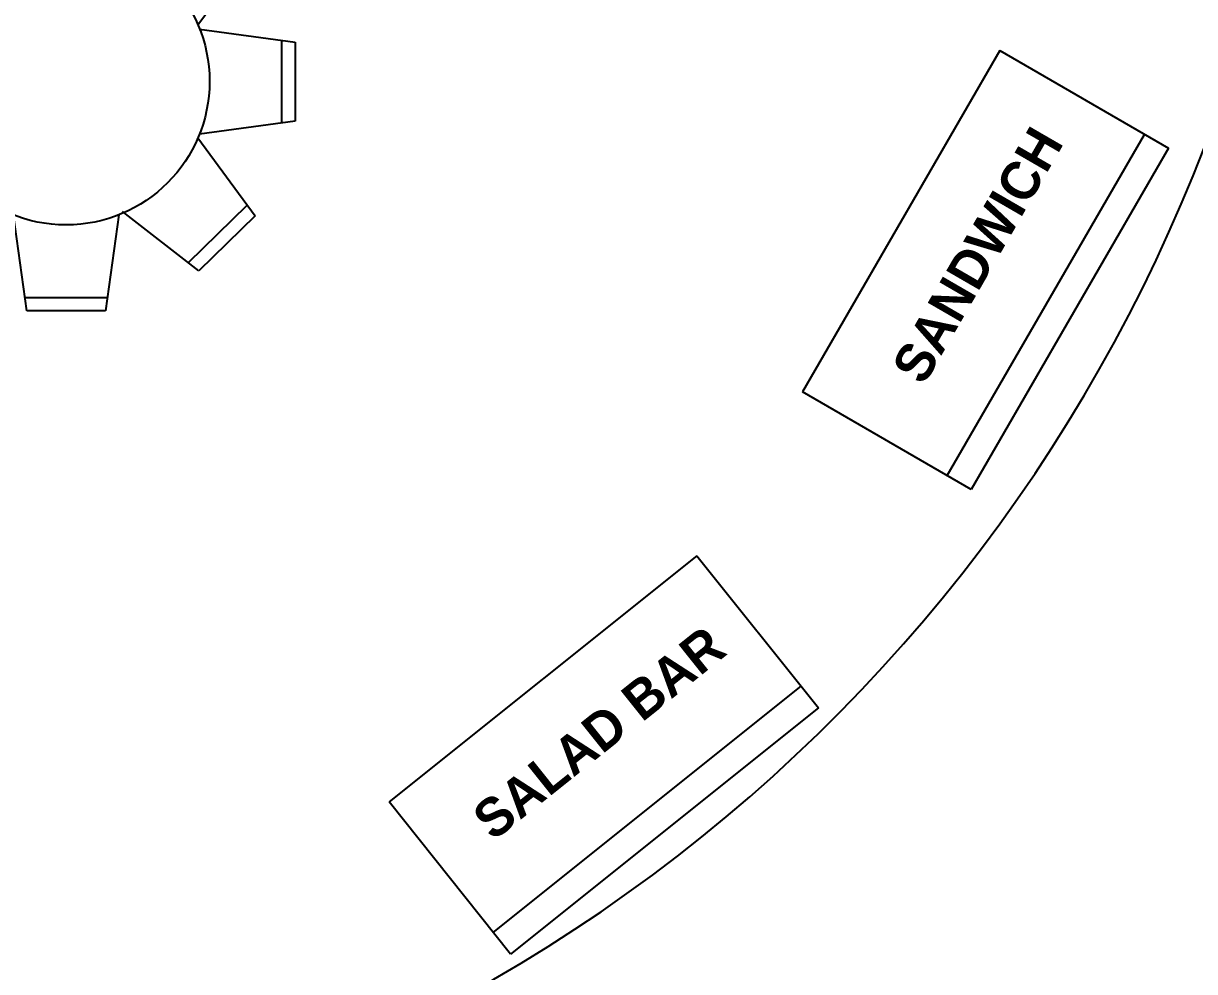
# Model space of a CAD drawing. Header units: inches. Extents: x 482566 to 494966, y -26460 to -22226.
# Drawn here: x 487766.4 to 488041.8, y -26121.7 to -25898.8 of the extents above; entities that cross this region are included whole.
import ezdxf

# ---------------------------------------------------------------- set-up
doc = ezdxf.new("R2010")
doc.units = ezdxf.units.IN
doc.header["$LTSCALE"] = 15
doc.header["$MEASUREMENT"] = 0
for name, color, linetype in [('A-GLASS', 4, 'Continuous'), ('furniture', 4, 'Continuous'), ('S_COULMN', 7, 'Continuous')]:
    doc.layers.add(name, color=color, linetype=linetype)
doc.styles.get("Standard").update_dxf_attribs({"font": ''})
doc.styles.get('Standard').set_extended_font_data('MicrogrammaSSi', bold=True)

# ---------------------------------------------------------------- blocks, each defined once
blk = doc.blocks.new('A$C15473981')
at = {"layer": 'furniture'}
for p, q in [((-0.2055, 1.198), (-0.2743, 0.698)), ((0.207, 1.198), (-0.2055, 1.198)), ((0.2757, 0.698), (0.207, 1.198)), ((-0.2141, 1.1293), (0.2155, 1.1293)), ((-0.989, 0.7018), (-0.6936, 0.9898)), ((-0.6936, 0.9898), (-0.2953, 0.6797)), ((0.6936, 0.9898), (0.2953, 0.6797)), ((0.989, 0.7018), (0.6936, 0.9898)), ((-0.6394, 0.9465), (-0.9471, 0.6466)), ((0.6394, 0.9465), (0.9471, 0.6466)), ((-0.6892, 0.2958), (-0.989, 0.7018)), ((0.6892, 0.2958), (0.989, 0.7018)), ((-0.7075, 0.249), (-1.2075, 0.1802)), ((0.6971, 0.2733), (1.1971, 0.2046)), ((-1.1387, -0.2409), (-1.1387, 0.1888)), ((1.1283, -0.2165), (1.1283, 0.2132)), ((1.1971, 0.2046), (1.1971, -0.2079)), ((-1.2075, 0.1802), (-1.2075, -0.2323)), ((-1.2075, -0.2323), (-0.7075, -0.301)), ((1.1971, -0.2079), (0.6971, -0.2767)), ((-0.6892, -0.2958), (-0.989, -0.7018)), ((0.6892, -0.2958), (0.989, -0.7018)), ((-0.6394, -0.9465), (-0.9471, -0.6466)), ((0.6394, -0.9465), (0.9471, -0.6466)), ((-0.989, -0.7018), (-0.6936, -0.9898)), ((-0.6936, -0.9898), (-0.2953, -0.6797)), ((-0.2055, -1.198), (-0.2743, -0.698)), ((0.2757, -0.698), (0.207, -1.198)), ((0.6936, -0.9898), (0.2953, -0.6797)), ((0.989, -0.7018), (0.6936, -0.9898)), ((-0.2141, -1.1293), (0.2155, -1.1293)), ((0.207, -1.198), (-0.2055, -1.198))]:
    blk.add_line(p, q, dxfattribs=at)
at = {"layer": 'S_COULMN'}
blk.add_circle((0, 0), 0.75, dxfattribs=at)

msp = doc.modelspace()

# ---------------------------------------------------------------- linework, layer by layer
at = {"color": 30, "true_color": 0xf26722}
for p, q in [((487996.06, -25905.24, 3.81), (487949.66, -25985.47, 3.81)), ((487996.06, -25905.24, 3.81), (488035.71, -25928.17, 3.81)), ((487983.66, -26005.13, 3.81), (488030.06, -25924.91, 3.81)), ((488035.71, -25928.17, 3.81), (487989.31, -26008.4, 3.81)), ((487989.31, -26008.4, 3.81), (487949.66, -25985.47, 3.81)), ((487924.8, -26023.96, 3.81), (487852.41, -26081.82, 3.81)), ((487924.8, -26023.96, 3.81), (487953.4, -26059.74, 3.81)), ((487924.8, -26023.96, 3.81), (487924.8, -26023.96, 3.81)), ((487876.93, -26112.5, 3.81), (487949.32, -26054.64, 3.81)), ((487953.4, -26059.74, 3.81), (487881, -26117.6, 3.81))]:
    msp.add_line(p, q, dxfattribs=at)
at = {"color": 32}
msp.add_line((487881, -26117.6, 3.81), (487852.41, -26081.82, 3.81), dxfattribs=at)
at = {"layer": 'A-GLASS', "color": 4}
msp.add_arc((487684.12, -25789.54, 0.69), 385.7, 297.7822, 76.8168, dxfattribs=at)

# ---------------------------------------------------------------- block references
at = {"color": 30, "true_color": 0xf26722, "xscale": 45, "yscale": 45, "zscale": 45}
msp.add_blockref('A$C15473981', (487776.47, -25912.45, 3.81), dxfattribs=at)

# ---------------------------------------------------------------- texts
at = {"color": 7, "true_color": 0xffffff, "char_height": 9, "attachment_point": 1}
for s, insert, rotation in [('{\\fBahnschrift Light|b1|i0|c0|p34;SANDWICH}', (487970.32, -25979.66), 59.9586), ('{\\fBahnschrift Light|b1|i0|c0|p34;SALAD BAR}', (487871.28, -26084.16), 38.6326)]:
    msp.add_mtext_dynamic_manual_height_columns(s, width=341.25, gutter_width=1.5, heights=[0], dxfattribs=dict(at, insert=insert, rotation=rotation))

doc.saveas('drawing.dxf')
